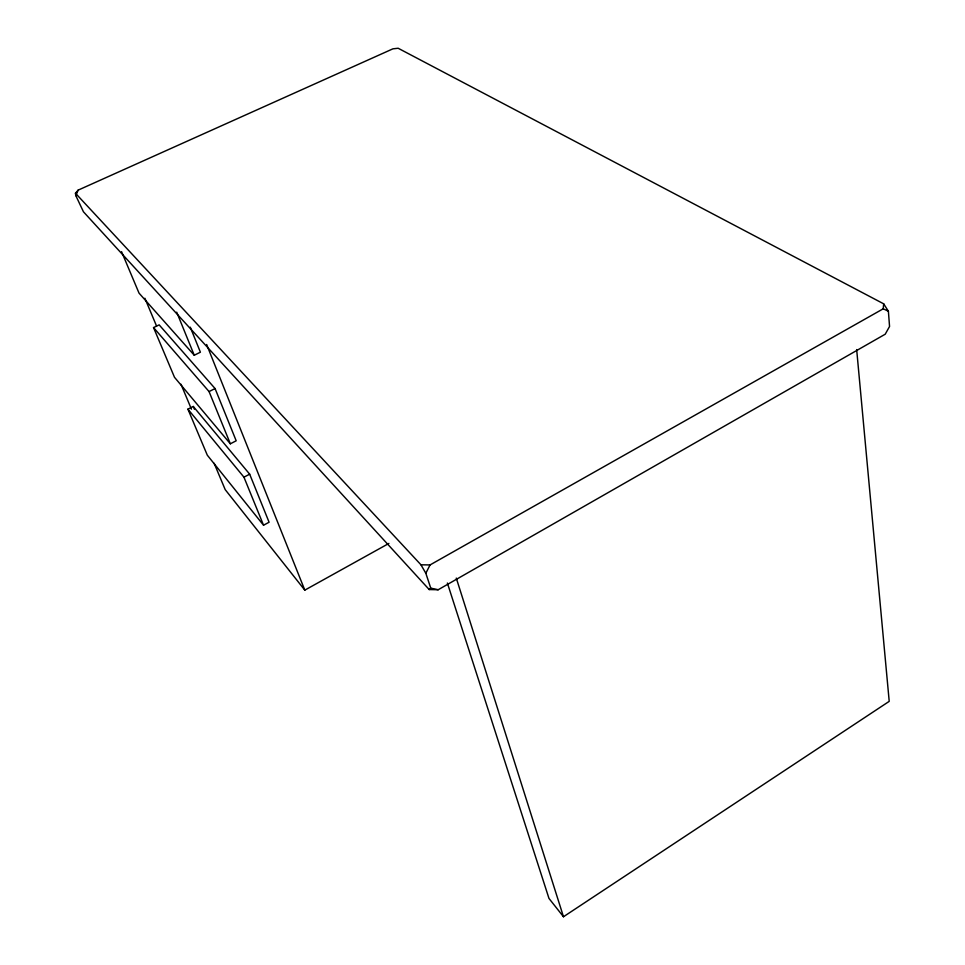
<?xml version="1.0" encoding="UTF-8"?>
<svg xmlns="http://www.w3.org/2000/svg" width="965" height="965" viewBox="0 0 965 965"><rect width="100%" height="100%" fill="white"/><g stroke="black" fill="none" stroke-linecap="round" stroke-linejoin="round"><path stroke-width="1.45" d="M75.451 193.229L420.957 564.802L430.052 564.935L883.228 308.8L883.663 303.818L398.159 48.25L392.9 48.841L78.141 190.129L75.451 193.229L75.813 195.618L83.448 211.793L429.196 589.555L438.194 589.736L885.219 334.204L889.549 326.484L888.391 311.237L883.663 303.818M75.813 195.618L78.141 190.129M438.194 589.736L430.764 588.143L425.83 573.27L430.052 564.935M429.196 589.555L430.764 588.143M447.374 583.029L548.976 898.427L563.476 916.75L889.211 701.362L856.667 349.571M214.146 463.284L225.207 489.641L304.807 590.134L388.895 543.428M263.529 525.213L269.09 522.234L249.67 474.177L193.277 406.458L187.922 409.16L207.306 455.178L263.529 525.213L243.952 477.18L187.922 409.16M243.952 477.18L249.67 474.177M230.346 443.804L236.184 440.788L215.074 388.557L159.153 324.867L153.544 327.581L174.496 377.291L230.346 443.804L209.067 391.585L153.544 327.581M209.067 391.585L215.074 388.557M121.566 251.672L139.02 293.107L194.255 355.241L200.394 352.201L190.286 327.183M883.228 308.8L888.391 311.237M420.957 564.802L425.83 573.27M144.883 298.233L156.523 325.965M180.974 384.227L191.456 409.196M193.277 406.458L194.411 409.172M176.704 312.153L194.255 355.241M206.643 344.493L304.807 590.134M456.288 578.095L563.476 916.75"/></g></svg>
